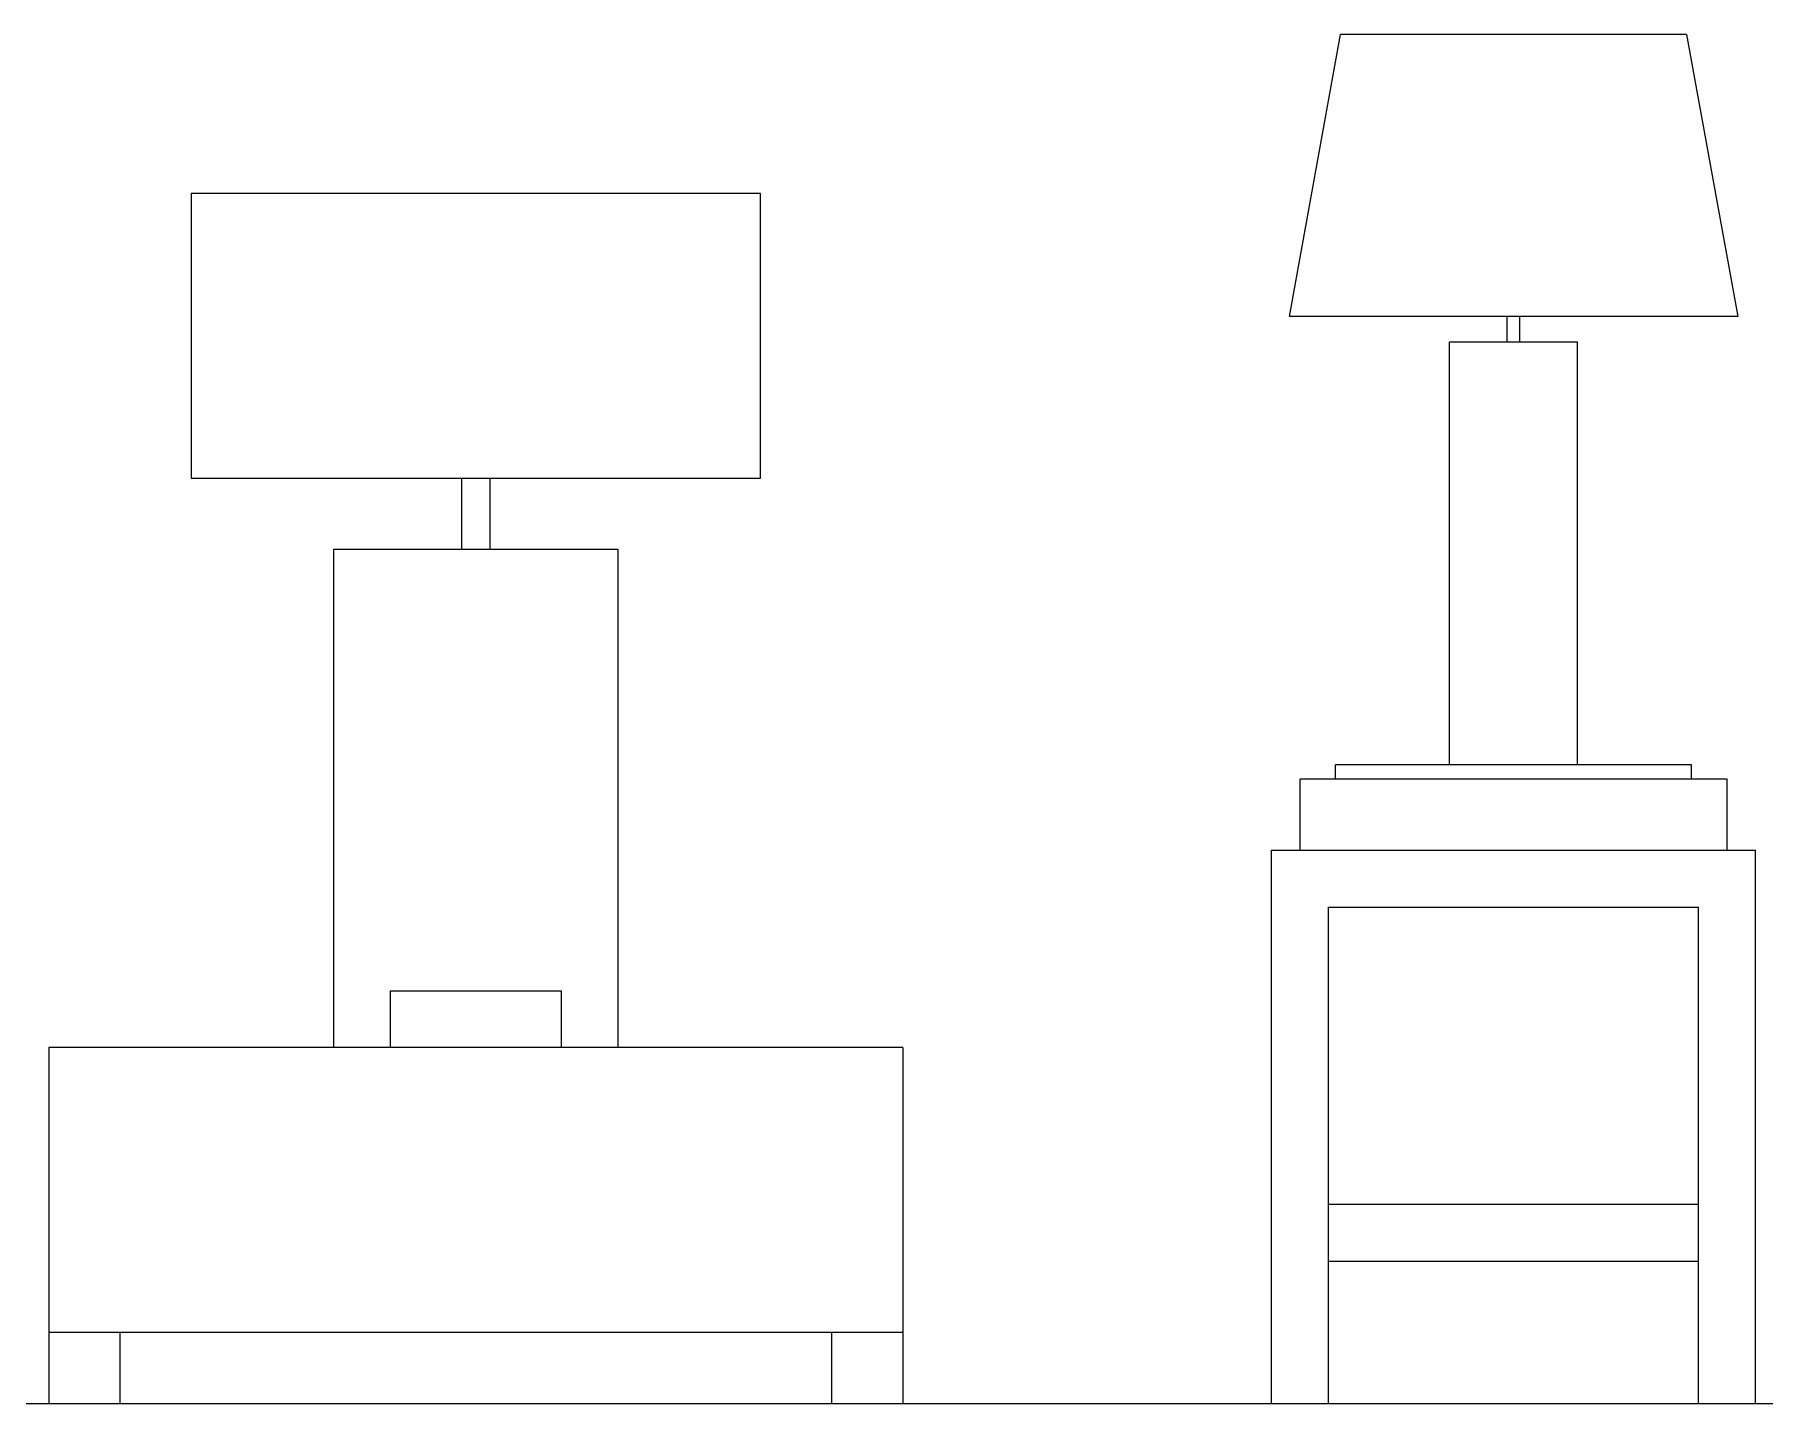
# Model space of a CAD drawing. Header units: inches. Extents: x 11.2 to 54.2, y 16.2 to 41.
# Drawn here: x 14.332 to 15.547, y 34.287 to 35.248 of the extents above; entities that cross this region are included whole.
import ezdxf

# ---------------------------------------------------------------- set-up
doc = ezdxf.new("R2010")
doc.units = ezdxf.units.IN
doc.header["$MEASUREMENT"] = 0
doc.layers.add('1', color=1, linetype='Continuous')
doc.layers.add('4', color=4, linetype='Continuous')

msp = doc.modelspace()

# ---------------------------------------------------------------- linework, layer by layer
at = {"layer": '1'}
for p, q in [((15.2132, 35.0504), (15.2492, 35.2484)), ((15.4922, 35.2484), (15.2492, 35.2484)), ((15.4922, 35.2484), (15.5282, 35.0504)), ((15.5282, 35.0504), (15.2132, 35.0504)), ((15.3662, 35.0324), (15.3662, 35.0504)), ((15.3752, 35.0324), (15.3752, 35.0504)), ((15.3257, 34.7354), (15.3257, 35.0324)), ((15.4157, 35.0324), (15.3257, 35.0324)), ((15.4157, 34.7354), (15.4157, 35.0324)), ((14.6317, 34.8867), (14.6317, 34.9367)), ((14.6517, 34.8867), (14.6517, 34.9367)), ((15.2457, 34.7254), (15.2457, 34.7354)), ((15.4957, 34.7354), (15.2457, 34.7354)), ((15.4957, 34.7254), (15.4957, 34.7354)), ((15.2207, 34.6754), (15.2207, 34.7254)), ((15.5207, 34.7254), (15.2207, 34.7254)), ((15.5207, 34.6754), (15.5207, 34.7254)), ((15.2007, 34.2867), (15.2007, 34.6754)), ((15.2007, 34.6754), (15.5407, 34.6754)), ((15.5407, 34.2867), (15.5407, 34.6754)), ((15.2407, 34.2867), (15.2407, 34.6354)), ((15.2407, 34.6354), (15.5007, 34.6354)), ((15.5007, 34.2867), (15.5007, 34.6354)), ((14.3417, 34.5367), (14.3417, 34.2867)), ((14.9417, 34.5367), (14.9417, 34.2867)), ((15.2407, 34.4267), (15.5007, 34.4267)), ((15.2407, 34.3867), (15.5007, 34.3867))]:
    msp.add_line(p, q, dxfattribs=at)
msp.add_lwpolyline([(14.4417, 34.9367), (14.8417, 34.9367), (14.8417, 35.1367), (14.4417, 35.1367)], close=True, dxfattribs=at)
for points in [[(14.7417, 34.5367), (14.7417, 34.8867), (14.5417, 34.8867), (14.5417, 34.5367)], [(14.5817, 34.5367), (14.5817, 34.5767), (14.7017, 34.5767), (14.7017, 34.5367)], [(14.9417, 34.5367), (14.3417, 34.5367)], [(14.3417, 34.3367), (14.9417, 34.3367)], [(14.3917, 34.2867), (14.3917, 34.3367)], [(14.8917, 34.2867), (14.8917, 34.3367)]]:
    msp.add_lwpolyline(points, dxfattribs=at)
at = {"layer": '4'}
msp.add_line((11.4922, 34.2867), (31.8184, 34.2867), dxfattribs=at)

doc.saveas('drawing.dxf')
